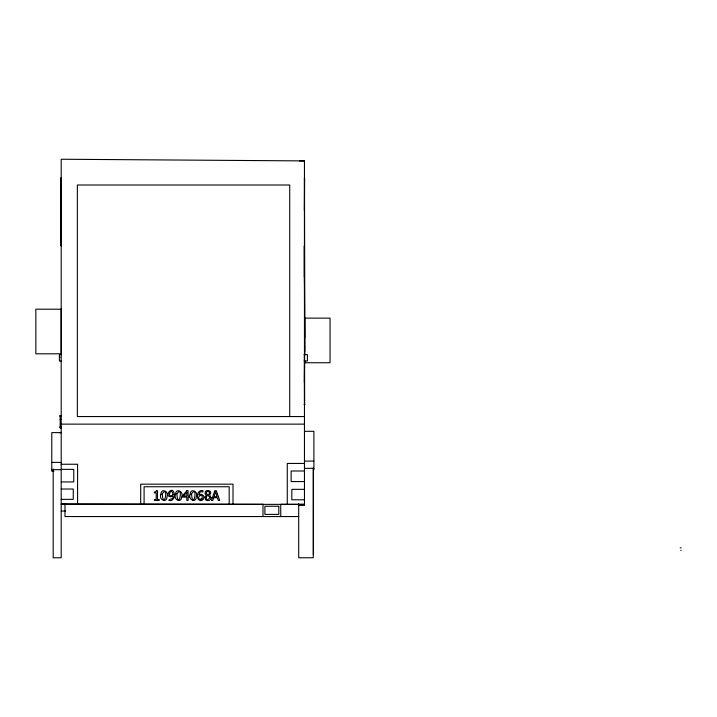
<?xml version="1.0" encoding="UTF-8"?>
<svg xmlns="http://www.w3.org/2000/svg" width="717" height="717" viewBox="0 0 717 717"><rect width="100%" height="100%" fill="white"/><g stroke="black" fill="none" stroke-linecap="round" stroke-linejoin="round"><path stroke-width="1.08" d="M61.196 245.779L60.793 178.049M61.196 178.049L61.196 245.868L61.106 178.237M304.465 283.412L304.465 245.967L304.367 277.228M304.367 210.251L304.635 178.049M304.367 382.215L304.564 362.076M304.662 352.002L304.725 345.289M304.662 344.321L304.34 245.779M201.97 499.032C204.067 489.765 193.285 500.367 201.97 499.032A1.604 1.604 0 0 1 200.697 499.597M299.518 160.904L304.465 160.904L304.465 505.404L298.702 505.404M61.196 354.646L59.403 354.646L59.403 360.992L61.196 360.992M304.151 354.646L307.414 354.646L307.414 360.992L304.151 360.992M59.403 357.174L60.111 357.174M304.151 404.603L304.958 404.603M61.196 415.555L60.174 415.555L60.174 428.013L61.196 427.87M60.174 415.645L61.196 415.752M60.174 415.86L61.196 415.833M60.174 416.039L61.196 415.923M60.174 416.326L61.196 416.326M304.465 416.55L77.355 416.55L77.355 185.004L289.722 185.004L289.722 416.55M60.174 419.364L61.196 419.364M61.196 424.132L304.465 424.132M60.174 426.714L61.196 426.714M60.174 426.911L61.196 426.911M60.174 427.484L61.196 427.484M60.174 427.762L61.196 427.762M304.465 431.311L313.894 431.311L313.894 469.895M61.196 432.432L60.174 432.432L60.174 432.987M61.196 432.638L51.776 432.629L51.776 471.221L53.874 471.221M304.465 461.085L313.894 461.085M51.776 462.402L61.196 462.402M304.465 463.433L287.266 463.433L287.266 504.365M61.196 464.249L77.597 464.249L77.597 504.365M304.465 468.335L313.894 468.335M61.196 469.366L73.761 469.366L73.761 481.923L61.196 481.923M51.776 469.662L61.196 469.662M304.465 470.997L291.138 470.997L291.138 481.573L304.465 481.573M61.196 489.03L73.251 489.03L73.251 499.355L61.196 499.355M304.465 489.335L291.837 489.335L291.837 499.785L304.465 499.785M65.659 503.827L61.196 503.827L263.175 504.275M61.196 504.365L304.465 504.365L281.037 504.311M61.196 511.033L65.677 511.033M298.702 516.554L64.978 516.554L64.978 503.603M680.191 547.851L681.15 547.851M680.702 550.378L681.15 550.378M304.465 160.904L61.196 159.237L61.196 557.763L53.183 557.763L53.183 469.017M304.725 337.617L304.465 178.049L304.635 404.415M304.367 354.27L304.465 404.603M313.428 468.981L313.428 554.483M313.248 467.538L313.248 557.763L298.702 557.763L298.702 503.603M304.725 355.112L304.725 318.133L330.044 318.133L330.044 362.748L304.725 362.748L304.725 360.561M280.75 504.365L280.75 516.482M262.987 504.365L262.987 516.482M233.007 504.365L233.007 484.172L140.702 484.172L140.702 504.365M229.171 504.365L229.171 486.744L144.09 486.744L144.09 504.365M173.066 494.712C165.95 499.982 171.229 485.024 173.066 494.712M160.886 494.363C158.403 499.785 166.998 503.585 167.025 496.809C169.499 491.396 160.913 487.587 160.886 494.363M175.531 494.363C173.048 499.785 181.643 503.585 181.67 496.809C184.144 491.396 175.557 487.587 175.531 494.363M190.175 494.363C187.693 499.785 196.288 503.585 196.315 496.809C198.788 491.396 190.202 487.587 190.175 494.363M162.239 493.879C163.7 512.126 169.275 483.688 162.239 493.879M176.884 493.879C178.345 512.126 183.919 483.688 176.884 493.879M191.529 493.879C192.99 512.126 198.564 483.688 191.529 493.879M197.534 494.963C196.566 497.894 199.165 502.232 202.409 500.143A3.101 3.101 0 0 0 203.538 498.682C205.026 495.743 201.325 492.776 198.806 494.909L199.693 492.471A2.447 2.447 0 0 1 201.083 491.701L202.947 491.916L202.947 490.661C200.195 489.828 197.542 492.203 197.534 494.963M174.383 494.999C174.769 498.082 172.241 501.542 168.898 500.511C168.549 498.378 173.908 500.143 173.039 496.263C161.621 499.453 173.084 482.433 174.383 494.999M209.543 492.982L208.566 494.936L206.783 494.04A1.398 1.398 0 0 1 206.263 492.902C206.236 490.939 209.624 491.028 209.543 492.982M211.067 497.741L210.556 499.391L209.14 500.475L207.195 500.627L205.555 499.848L204.82 497.006L206.362 495.214L205.035 493.735L205.42 491.611A2.805 2.805 0 0 1 206.729 490.67C208.396 490.034 210.87 490.93 210.825 492.964C209.131 495.348 209.902 495.366 211.067 497.741M206.102 497.033C205.833 502.967 213.308 496.531 207.15 495.581L206.102 497.033M156.467 490.67L155.93 491.754L154.451 492.032L154.451 492.929L156.225 492.929L156.225 499.462L154.451 499.462L154.451 500.457L159.21 500.457L159.21 499.462L157.48 499.462L157.48 490.67L156.467 490.67M213.684 497.732L212.797 500.457L211.488 500.457L214.777 490.706L216.373 490.706L219.662 500.457L218.291 500.457L217.403 497.732L213.684 497.732M215.539 492.032L214.042 496.63L217.045 496.63L215.539 492.032M186.832 492.247L183.543 496.056L186.832 496.056L186.832 492.247M186.886 490.706L182.521 495.734L182.521 497.105L186.832 497.105L186.832 500.457L188.096 500.457L188.096 497.105L189.252 497.105L189.252 496.056L188.096 496.056L188.096 490.706L186.886 490.706M61.169 309.197L35.85 309.197L35.85 353.813L61.169 353.813L61.169 309.197M278.805 506.256L264.896 506.256L264.896 514.403L278.805 514.403L278.805 506.256"/></g></svg>
